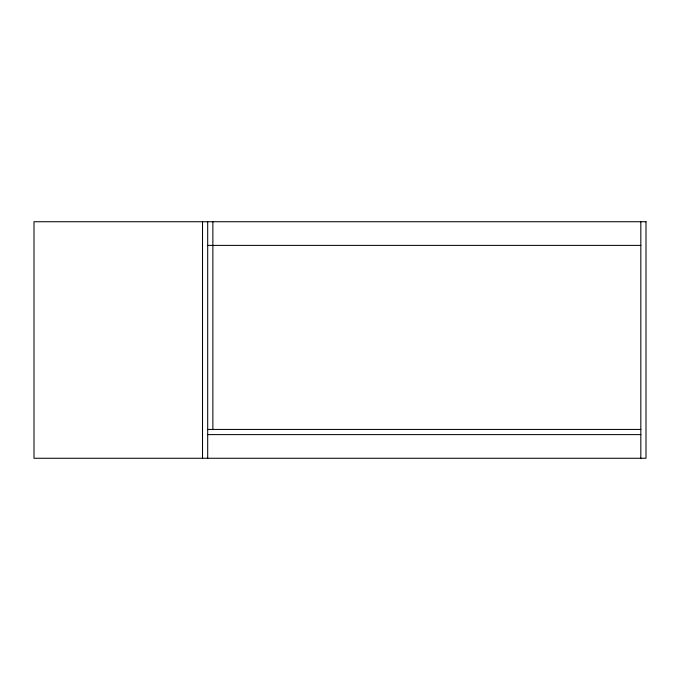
<?xml version="1.0" encoding="UTF-8"?>
<svg xmlns="http://www.w3.org/2000/svg" width="680" height="680" viewBox="0 0 680 680"><rect width="100%" height="100%" fill="white"/><g stroke="black" fill="none" stroke-linecap="round" stroke-linejoin="round"><path stroke-width="1.02" d="M207.697 245.395L640.823 245.395M207.697 429.437L640.823 429.437M207.697 434.605L640.823 434.605M640.823 221.739L640.823 458.26M212.865 221.739L212.865 429.437M207.697 221.739L207.697 458.26M202.521 221.739L202.521 458.26M646 221.739L34 221.739L34 458.26L646 458.26L646 221.739"/></g></svg>
